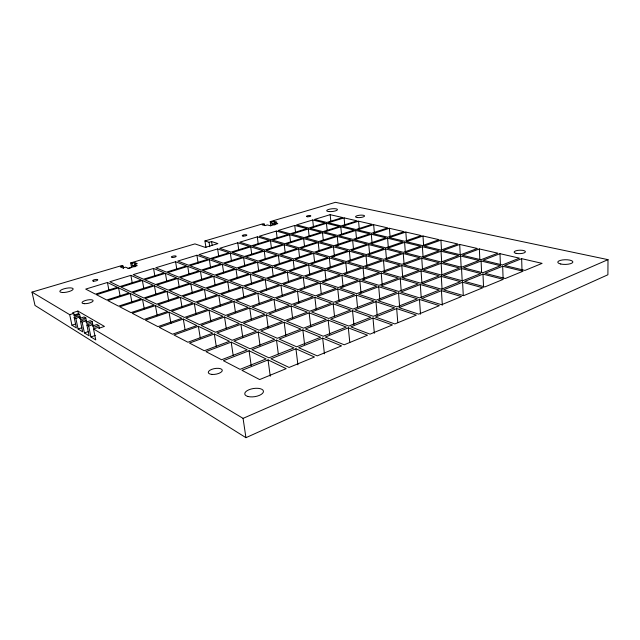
<?xml version="1.0" encoding="UTF-8"?>
<svg xmlns="http://www.w3.org/2000/svg" width="640" height="640" viewBox="0 0 640 640"><rect width="100%" height="100%" fill="white"/><g stroke="black" fill="none" stroke-linecap="round" stroke-linejoin="round"><path stroke-width="0.96" d="M270.776 225.848L270.24 221.616L335.44 202.32L608 259.648L607.904 274.76L245.936 437.68L35.008 305.44L32 292.12L121.848 265.536L123.072 266.064L123.504 268.384M80.488 318.696L79.576 314.336L74.272 316.032L73.712 313.4L72.608 312.744L77.912 311.064L104.44 326.424L98.912 328.264L97.68 327.536L93.512 328.92L243.072 418.368L608 259.648M268.064 359.912L241.944 370.336L259.664 379.56L286.192 368.648L268.064 359.912L270.256 376.224M295.944 348.776L270.904 358.776L289.072 367.456L314.456 357.016L295.944 348.776L297.904 364.832M322.672 338.104L298.664 347.696L317.216 355.88L341.536 345.88L322.672 338.104L324.416 353.848M348.336 327.864L325.288 337.064L344.184 344.792L367.496 335.2L348.336 327.864L349.784 342.384M372.984 318.024L350.848 326.864L370.032 334.152L392.408 324.952L372.984 318.024L374.344 333.272M396.68 308.56L375.4 317.056L394.848 323.944L416.336 315.104L396.68 308.56L397.8 322.632M419.488 299.456L399 307.632L418.68 314.144L439.336 305.648L419.488 299.456L420.512 314.184M441.44 290.696L421.72 298.568L441.584 304.72L461.456 296.544L441.44 290.696L442.32 305.2M462.592 282.248L443.592 289.832L463.624 295.656L482.752 287.784L462.592 282.248L463.288 295.584M482.984 274.104L464.664 281.424L484.832 286.928L503.264 279.344L482.984 274.104L483.56 287.248M502.664 266.248L484.984 273.304L505.272 278.52L523.04 271.208L502.664 266.248L503.088 278.096M521.664 258.664L504.592 265.48L524.976 270.416L542.112 263.368L521.664 258.664L521.992 270.344M249.08 350.752L223.392 360.696L240.032 369.344L266.112 358.968L249.08 350.752L251.184 365.6M276.52 340.144L251.872 349.672L268.952 357.84L293.944 347.896L276.52 340.144L278.288 353.776M302.864 329.944L279.2 339.104L296.664 346.808L320.64 337.272L302.864 329.944L304.568 344.328M328.184 320.152L305.44 328.952L323.248 336.232L346.264 327.072L328.184 320.152L329.712 334.312M352.536 310.728L330.664 319.192L348.776 326.072L370.888 317.272L352.536 310.728L353.888 324.56M375.976 301.664L354.92 309.808L373.296 316.312L394.56 307.856L375.976 301.664L377.168 315.28M398.552 292.928L378.272 300.776L396.88 306.928L417.336 298.792L398.552 292.928L399.6 306.344M420.304 284.512L400.76 292.072L419.568 297.904L439.272 290.056L420.304 284.512L421.224 297.736M441.288 276.4L422.44 283.688L441.424 289.208L460.408 281.648L441.288 276.4L442.072 289.304M461.544 268.56L443.352 275.6L462.48 280.824L480.792 273.536L461.544 268.56L462.208 281.28M481.096 261L463.528 267.792L482.792 272.744L500.456 265.712L481.096 261L481.608 272.576M499.992 253.688L483.016 260.256L502.384 264.944L519.448 258.16L499.992 253.688L500.416 265.104M231.192 342.136L205.944 351.616L221.6 359.76L247.24 349.872L231.192 342.136L233.2 355.64M258.208 331.992L233.944 341.104L250.032 348.792L274.64 339.304L258.208 331.992L260.024 345.288M284.168 322.248L260.848 331L277.32 338.272L300.952 329.16L284.168 322.248L285.816 335.336M309.152 312.864L286.712 321.288L303.52 328.168L326.232 319.408L309.152 312.864L310.728 326.56M333.2 303.832L311.592 311.944L328.712 318.448L350.56 310.024L333.2 303.832L334.512 316.36M356.368 295.136L335.552 302.952L352.936 309.104L373.968 300.992L356.368 295.136L357.544 307.48M378.704 286.744L358.64 294.28L376.264 300.112L396.52 292.296L378.704 286.744L379.752 298.912M400.256 278.656L380.896 285.92L398.728 291.448L418.256 283.912L400.256 278.656L401.168 290.456M421.064 270.84L402.368 277.856L420.384 283.096L439.224 275.832L421.064 270.84L421.928 283.448M441.16 263.296L423.104 270.072L441.28 275.032L459.456 268.024L441.16 263.296L441.904 275.728M460.576 256L443.128 262.552L461.44 267.256L479 260.488L460.576 256L461.168 267.32M479.36 248.944L462.488 255.288L480.92 259.744L497.888 253.2L479.36 248.944L479.856 259.912M214.328 334.008L189.496 343.072L204.256 350.744L229.464 341.304L214.328 334.008L216.224 346.232M240.912 324.304L217.032 333.016L232.208 340.272L256.432 331.208L240.912 324.304L242.744 337.096M266.488 314.96L243.512 323.352L259.072 330.216L282.36 321.496L266.488 314.96L268.16 327.56M291.128 305.968L268.992 314.048L284.896 320.544L307.304 312.16L291.128 305.968L292.64 318.384M314.872 297.296L293.544 305.088L309.744 311.24L331.32 303.168L314.872 297.296L316.24 309.536M337.768 288.936L317.2 296.448L333.672 302.28L354.464 294.496L337.768 288.936L338.984 300.808M359.864 280.872L340.016 288.12L356.728 293.648L376.776 286.144L359.864 280.872L360.96 292.576M381.208 273.08L362.032 280.08L378.968 285.328L398.304 278.08L381.208 273.08L382.184 284.624M401.824 265.552L383.296 272.32L400.416 277.288L419.096 270.296L401.824 265.552L402.688 276.936M421.752 258.28L403.848 264.816L421.136 269.536L439.176 262.784L421.752 258.28L422.512 269.504M441.032 251.24L423.712 257.568L441.144 262.04L458.584 255.512L441.032 251.24L441.688 262.112M459.688 244.432L442.928 250.552L460.488 254.8L477.352 248.488L459.688 244.432L460.256 255.16M198.392 326.32L173.976 335L187.904 342.24L212.696 333.216L198.392 326.32L200.272 338.024M224.552 317.024L201.048 325.376L215.392 332.232L239.232 323.552L224.552 317.024L226.272 328.552M249.752 308.064L227.112 316.112L241.832 322.608L264.776 314.256L249.752 308.064L251.328 319.424M274.048 299.432L252.224 307.192L267.28 313.344L289.376 305.296L274.048 299.432L275.488 310.624M297.488 291.096L276.432 298.584L291.792 304.424L313.096 296.664L297.488 291.096L298.88 302.864M320.112 283.056L299.784 290.28L315.416 295.816L335.96 288.336L320.112 283.056L321.272 293.696M341.96 275.288L322.328 282.272L338.208 287.52L358.04 280.304L341.96 275.288L343.112 286.728M363.08 267.784L344.104 274.528L360.2 279.512L379.352 272.544L363.08 267.784L364.112 279.064M383.504 260.52L365.152 267.048L381.44 271.776L399.952 265.04L383.504 260.52L384.408 271.456M403.264 253.504L385.504 259.808L401.968 264.304L419.864 257.792L403.264 253.504L404.072 264.288M422.392 246.704L405.2 252.808L421.816 257.08L439.128 250.776L422.392 246.704L423.104 257.344M440.92 240.112L424.272 246.032L441.016 250.088L457.776 243.992L440.92 240.112L441.544 250.616M183.304 319.056L159.304 327.368L172.472 334.216L196.84 325.576L183.304 319.056L185.048 329.52M209.048 310.128L185.92 318.144L199.496 324.64L222.96 316.32L209.048 310.128L210.8 321.384M233.88 301.528L211.576 309.256L225.52 315.408L248.128 307.4L233.88 301.528L235.448 312.376M257.832 293.224L236.312 300.68L250.592 306.52L272.384 298.792L257.832 293.224L259.28 303.92M280.968 285.208L260.184 292.408L274.768 297.952L295.792 290.496L280.968 285.208L282.288 295.752M303.312 277.464L283.232 284.424L298.088 289.68L318.392 282.488L303.312 277.464L304.52 287.864M324.92 269.976L305.504 276.704L320.608 281.696L340.216 274.744L324.92 269.976L326.016 280.232M345.816 262.736L327.04 269.24L342.36 273.984L361.312 267.264L345.816 262.736L346.784 272.592M366.04 255.728L347.864 262.024L363.384 266.536L381.72 260.032L366.04 255.728L366.912 265.456M385.624 248.944L368.024 255.04L383.72 259.32L401.464 253.032L385.624 248.944L386.408 258.536M404.592 242.368L387.544 248.272L403.4 252.344L420.576 246.256L404.592 242.368L405.368 252.792M422.976 235.992L406.456 241.72L422.448 245.592L439.088 239.696L422.976 235.992L423.608 245.344M169.008 312.16L145.408 320.144L157.88 326.632L181.84 318.344L169.008 312.16L170.928 323.312M194.344 303.592L171.584 311.288L184.456 317.44L207.544 309.464L194.344 303.592L196.08 314.344M218.8 295.32L196.832 302.752L210.064 308.592L232.336 300.888L218.8 295.32L220.4 305.92M242.424 287.328L221.2 294.504L234.768 300.048L256.256 292.624L242.424 287.328L243.76 296.832M265.248 279.608L244.744 286.544L258.608 291.808L279.36 284.632L265.248 279.608L266.608 289.92M287.328 272.136L267.488 278.848L281.624 283.848L301.68 276.92L287.328 272.136L288.536 282.048M308.68 264.912L289.488 271.408L303.872 276.16L323.256 269.456L308.68 264.912L309.784 274.688M329.352 257.92L310.776 264.208L325.376 268.728L344.136 262.24L329.352 257.92L330.36 267.568M349.376 251.152L331.384 257.232L346.184 261.536L364.336 255.256L349.376 251.152L350.288 260.672M368.776 244.584L351.344 250.48L366.32 254.576L383.904 248.496L368.776 244.584L369.608 253.984M387.584 238.224L370.68 243.944L385.824 247.832L402.856 241.944L387.584 238.224L388.328 247.504M405.824 232.056L389.432 237.6L404.72 241.296L421.232 235.592L405.824 232.056L406.48 240.936M88.664 326.016L92.8 324.656L90.992 323.592L86.872 324.944L88.664 326.016L90.912 336.944L95.256 335.48M99.376 328.296L98.824 325.576L93.36 327.392L92.224 321.72L86.816 323.496L86.256 320.792L84.504 319.76L80.424 321.088L82.16 322.128L84.408 332.912L88.192 331.656M86.72 322.392L85.816 317.976L80.456 319.712L79.896 317.048L78.192 316.04L74.152 317.336L75.848 318.352L78.088 329L81.832 327.768M92.464 326.016L97.008 324.512L98.824 325.576M155.44 305.624L132.232 313.288L144.064 319.44L167.616 311.488L155.44 305.624L157.152 315.312M180.376 297.376L157.968 304.784L170.192 310.624L192.92 302.952L180.376 297.376L181.968 306.936M204.472 289.416L182.824 296.568L195.4 302.12L217.336 294.712L204.472 289.416L205.944 298.84M227.76 281.712L206.832 288.632L219.736 293.904L240.928 286.752L227.76 281.712L229.12 291.008M250.288 274.264L230.048 280.96L243.24 285.968L263.72 279.056L250.288 274.264L251.632 284.096M272.08 267.064L252.496 273.536L265.96 278.304L285.768 271.616L272.08 267.064L273.2 275.792M293.192 260.088L274.224 266.352L287.928 270.888L307.096 264.424L293.192 260.088L294.216 268.696M313.632 253.328L295.264 259.4L309.192 263.712L327.744 257.456L313.632 253.328L314.576 261.832M333.448 246.776L315.64 252.664L329.776 256.768L347.744 250.704L333.448 246.776L334.408 256.104M352.664 240.424L335.4 246.128L349.712 250.04L367.128 244.16L352.664 240.424L353.512 249.352M371.304 234.264L354.552 239.8L369.032 243.52L385.92 237.816L371.304 234.264L372.072 243.08M389.4 228.28L373.144 233.656L387.768 237.2L404.152 231.672L389.4 228.28L390.096 236.984M32 292.12L69.704 314.672L71.936 325.192L75.648 323.992M82.16 322.128L86.256 320.792M85.96 322.16L90.456 320.688L92.224 321.72M142.544 299.408L119.72 306.784L130.952 312.624L154.12 304.984L142.544 299.408L144.264 308.88M167.088 291.464L145.032 298.6L156.648 304.152L179.016 296.776L167.088 291.464L168.688 300.816M190.824 283.792L169.496 290.688L181.464 295.968L203.072 288.84L190.824 283.792L192.312 293.016M213.784 276.368L193.152 283.04L205.44 288.056L226.328 281.168L213.784 276.368L215.12 285.136M236.016 269.176L216.04 275.64L228.616 280.416L248.824 273.744L236.016 269.176L237.248 277.84M257.536 262.216L238.192 268.472L251.032 273.016L270.6 266.568L257.536 262.216L258.68 270.76M278.392 255.472L259.656 261.536L272.736 265.864L291.68 259.616L278.392 255.472L279.448 263.912M298.616 248.936L280.44 254.808L293.752 258.928L312.104 252.88L298.616 248.936L299.584 257.264M318.224 242.592L300.6 248.288L314.112 252.216L331.896 246.352L318.224 242.592L319.184 251.448M337.248 236.44L320.152 241.968L333.84 245.704L351.096 240.016L337.248 236.44L338.128 245.192M355.72 230.464L339.12 235.832L352.984 239.392L369.72 233.872L355.72 230.464L356.44 238.144M373.664 224.664L357.544 229.88L371.552 233.272L387.8 227.912L373.664 224.664L374.312 232.256M75.848 318.352L79.896 317.048M79.64 318.408L84.096 316.976L85.816 317.976M69.704 314.672L73.712 313.4M74.048 315.096L78.464 313.68L79.576 314.336M130.272 293.488L107.824 300.6L118.504 306.152L141.288 298.8L130.272 293.488L132 302.76M154.44 285.84L132.728 292.712L143.776 298L165.8 290.888L154.44 285.84L155.992 294.656M177.816 278.432L156.808 285.088L168.2 290.112L189.496 283.248L177.816 278.432L179.264 287.136M200.456 271.264L180.12 277.704L191.824 282.496L212.424 275.848L200.456 271.264L201.8 279.856M222.392 264.32L202.68 270.56L214.68 275.12L234.624 268.68L222.392 264.32L223.64 272.8M243.64 257.592L224.544 263.64L236.8 267.976L256.12 261.744L243.64 257.592L244.8 265.96M264.248 251.064L245.728 256.928L258.232 261.064L276.952 255.024L264.248 251.064L265.28 258.976M284.24 244.736L266.28 250.424L279 254.36L297.144 248.504L284.24 244.736L285.192 252.552M303.648 238.592L286.208 244.112L299.136 247.864L316.736 242.184L303.648 238.592L304.528 246.312M322.488 232.624L305.552 237.984L318.664 241.56L335.744 236.048L322.488 232.624L323.296 240.248M340.784 226.824L324.336 232.032L337.616 235.448L354.2 230.096L340.784 226.824L341.528 234.36M358.568 221.2L342.584 226.256L356.016 229.512L372.128 224.312L358.568 221.2L359.248 228.64M118.584 287.856L96.496 294.712L106.664 300L129.08 292.912L118.584 287.856L120.064 295.632M142.368 280.472L120.992 287.104L131.528 292.144L153.208 285.288L142.368 280.472L143.76 288.144M165.408 273.32L144.712 279.744L155.576 284.544L176.552 277.912L165.408 273.32L166.704 280.896M187.728 266.392L167.672 272.616L178.848 277.184L199.16 270.768L187.728 266.392L188.936 273.872M209.368 259.68L189.928 265.712L201.384 270.064L221.064 263.848L209.368 259.68L210.632 267.984M230.352 253.168L211.496 259.016L223.216 263.168L242.288 257.136L230.352 253.168L231.48 261.016M250.72 246.848L232.416 252.52L244.376 256.48L262.872 250.632L250.72 246.848L251.768 254.6M270.48 240.712L252.72 246.224L264.896 249.992L282.84 244.32L270.48 240.712L271.456 248.376M289.68 234.752L272.424 240.104L284.808 243.704L302.224 238.2L289.68 234.752L290.584 242.32M308.328 228.968L291.568 234.168L304.128 237.592L321.04 232.248L308.328 228.968L309.16 236.44M326.456 223.336L310.16 228.392L322.896 231.664L339.328 226.472L326.456 223.336L327.224 230.728M344.08 217.864L328.24 222.784L341.128 225.904L357.096 220.856L344.08 217.864L344.752 224.792M107.432 282.48L85.704 289.096L95.392 294.136L117.44 287.304L107.432 282.48L108.912 290.096M130.856 275.352L109.808 281.76L119.856 286.56L141.192 279.952L130.856 275.352L132.24 282.864M153.552 268.44L133.16 274.648L143.528 279.224L164.2 272.824L153.552 268.44L154.856 275.856M175.568 261.736L155.784 267.76L166.464 272.12L186.488 265.92L175.568 261.736L176.712 268.64M196.912 255.24L177.728 261.08L188.68 265.24L208.096 259.224L196.912 255.24L198.136 263.032M217.632 248.928L199.016 254.6L210.224 258.568L229.056 252.736L217.632 248.928L218.776 256.624M237.752 242.8L219.672 248.304L231.12 252.096L249.392 246.432L237.752 242.8L238.688 249.456M257.296 236.856L239.736 242.2L251.4 245.816L269.136 240.32L257.296 236.856L258.288 244.368M276.28 231.072L259.216 236.272L271.08 239.712L288.312 234.376L276.28 231.072L277.208 238.496M294.744 225.456L278.152 230.504L290.2 233.792L306.944 228.608L294.744 225.456L295.6 232.792M312.696 219.984L296.56 224.896L308.776 228.04L325.056 223L312.696 219.984L313.448 226.864M330.16 214.672L314.464 219.448L326.84 222.448L342.664 217.544L330.16 214.672L330.856 221.472M131.944 263.432L132.368 265.744L134.92 266.824L134.496 264.504L137.264 263.68L134.704 262.616L131.944 263.432L130.712 262.912L131.552 267.52L128.016 268.576M205.944 247.456L204.944 240.936L209.08 242.288L211.568 241.552L217.904 243.6L205.296 247.392L194.944 243.896L130.712 262.912M271.68 221.992L271.944 224.112L274.904 224.904L274.64 222.768L276.896 222.096L273.936 221.32L271.68 221.992L270.24 221.616M132.368 265.744L135.12 264.92L134.704 262.616M271.944 224.112L274.2 223.448L273.936 221.32M204.944 240.936L262.984 223.76L264.416 224.144L264.6 225.568M123.072 266.064L120.272 266.888L122.784 267.992L125.592 267.152L128.304 268.328L137.24 265.656L134.496 264.504M264.416 224.144L262.128 224.824L265.064 225.616L267.352 224.936L270.512 225.784L277.816 223.6L274.64 222.768M71.936 325.192L76.392 327.952L74.152 317.336M78.088 329L82.664 331.84L80.424 321.088M84.408 332.912L89.12 335.832L86.872 324.944M90.912 336.944L95.768 339.944L93.512 328.92M77.912 311.064L78.464 313.68M209.08 242.288L209.752 246.728M211.568 241.552L212.104 245.096M243.072 418.368L245.936 437.68M560.76 264.016A7.552 2.344 -1 0 0 572.816 262.248A7.552 2.344 -1 0 0 562.392 259.96A7.552 2.344 -1 0 0 560.76 264.016M248 396.496A9.44 4.12 -8.7 0 0 263.296 392.24A9.44 4.12 -8.7 0 0 251.032 389.04A9.44 4.12 -8.7 0 0 248 396.496M62.44 292.496A6.784 1.936 -11.2 0 0 73.112 289.256A6.784 1.936 -11.2 0 0 63.944 288.832A6.784 1.936 -11.2 0 0 62.44 292.496M307.304 216.728A2.2 0.568 -6.4 0 0 310.808 215.992A2.2 0.568 -6.4 0 0 307.816 215.704A2.2 0.568 -6.4 0 0 307.304 216.728M243.024 236.056A2.312 0.624 -7.6 0 0 246.792 235.256A2.312 0.624 -7.6 0 0 243.832 234.896A2.312 0.624 -7.6 0 0 243.024 236.056M172.52 257.448A2.456 0.68 -9 0 0 176.2 256.336A2.456 0.68 -9 0 0 172.608 256.24A2.456 0.68 -9 0 0 172.52 257.448M93.68 281.16A2.632 0.744 -10.6 0 0 97.776 279.92A2.632 0.744 -10.6 0 0 94.152 279.776A2.632 0.744 -10.6 0 0 93.68 281.16M516.136 253.368A5.672 1.72 -2.1 0 0 525.352 252.032A5.672 1.72 -2.1 0 0 517.816 250.376A5.672 1.72 -2.1 0 0 516.136 253.368M211.944 374.416A7.104 2.888 -9.6 0 0 222.296 370.312A7.104 2.888 -9.6 0 0 211.592 369.416A7.104 2.888 -9.6 0 0 211.944 374.416M84.296 303.688A5.664 1.712 -11.1 0 0 93.128 300.904A5.664 1.712 -11.1 0 0 85.352 300.496A5.664 1.712 -11.1 0 0 84.296 303.688M328.912 211.576A5.424 1.368 -6 0 0 337.464 209.768A5.424 1.368 -6 0 0 329.92 209.104A5.424 1.368 -6 0 0 328.912 211.576M357.504 217.584A4.52 1.184 -5.5 0 0 364.544 216.064A4.52 1.184 -5.5 0 0 358.112 215.472A4.52 1.184 -5.5 0 0 357.504 217.584"/></g></svg>
